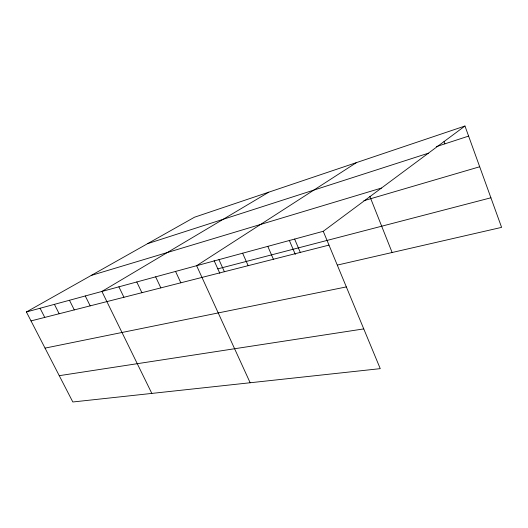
<?xml version="1.0" encoding="UTF-8"?>
<svg xmlns="http://www.w3.org/2000/svg" width="528" height="528" viewBox="0 0 528 528"><rect width="100%" height="100%" fill="white"/><g stroke="black" fill="none" stroke-linecap="round" stroke-linejoin="round"><path stroke-width="0.79" d="M323.255 231.29L380.252 368.65L72.818 401.98L26.4 311.969L323.255 231.29L464.963 126.02L501.6 227.37L337.458 265.056M356.44 162.617L196.627 265.703L250.16 382.754M268.778 192.172L101.904 291.449L151.826 393.413M26.4 311.969L194.502 217.219L464.963 126.02M436.273 146.652L468.613 136.105M147.649 243.626L428.366 153.206M91.232 275.425L381.447 188.06M363.884 200.699L479.695 166.762M217.813 268.858L490.908 197.789M31.013 320.912L328.99 245.111M45.038 348.117L346.335 286.915M59.255 375.679L363.759 328.904M40.082 308.253L44.761 317.414M54.417 304.352L59.176 313.751M69.465 300.267L74.296 309.903M85.279 295.97L90.176 305.864M118.892 286.836L123.941 297.271M136.778 281.972L141.907 292.703M155.641 276.844L160.842 287.885M175.56 271.432L180.84 282.797M214.111 260.647L219.82 273.299M218.948 259.637L224.38 271.722M242.629 253.202L248.147 265.676M267.808 246.358L273.398 259.255M289.278 240.273L295.317 254.443M294.631 239.072L300.293 252.41M369.864 196.423L392.126 252.503M444.035 141.583L444.873 143.847"/></g></svg>
